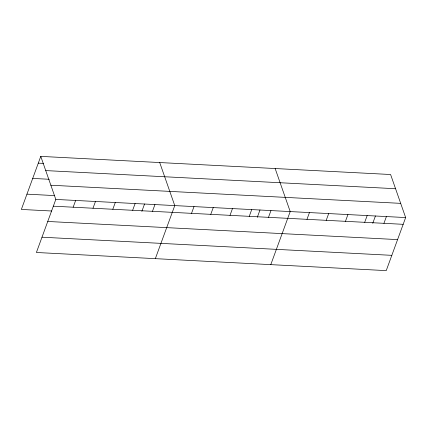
<?xml version="1.0" encoding="UTF-8"?>
<svg xmlns="http://www.w3.org/2000/svg" width="427" height="427" viewBox="0 0 427 427"><rect width="100%" height="100%" fill="white"/><g stroke="black" fill="none" stroke-linecap="round" stroke-linejoin="round"><path stroke-width="0.64" d="M40.768 156.383L55.814 199.425L36.402 252.485L386.232 270.617L405.65 217.562L390.598 174.515L40.768 156.383L21.35 209.438L51.747 211.013M73.166 207.212L75.643 200.455M92.99 208.237L95.467 201.48M112.813 209.267L115.29 202.51M132.637 210.297L135.113 203.54M141.86 211.328L144.545 203.994M152.466 211.322L154.937 204.565M155.343 258.65L174.76 205.595L159.709 162.548M191.526 213.345L194.002 206.588M210.767 214.343L213.244 207.586M230.009 215.341L232.48 208.584M249.251 216.34L251.722 209.582M257.305 217.311L259.99 209.977M268.492 217.338L270.964 210.58M270.787 264.633L290.205 211.578L275.153 168.532M306.976 219.334L309.447 212.577M326.212 220.332L328.689 213.575M345.454 221.325L347.925 214.567M364.695 222.323L367.167 215.566M372.75 223.294L375.434 215.961M383.937 223.321L386.408 216.564M38.291 163.141L43.581 163.413M45.732 170.587L395.567 188.723M32.703 178.417L49.222 179.276M50.85 185.222L400.681 203.359M26.944 194.157L54.693 195.598M55.814 199.425L405.65 217.562M53.343 206.182L403.179 224.319M47.755 221.464L397.585 239.6M41.99 237.204L391.826 255.341"/></g></svg>
